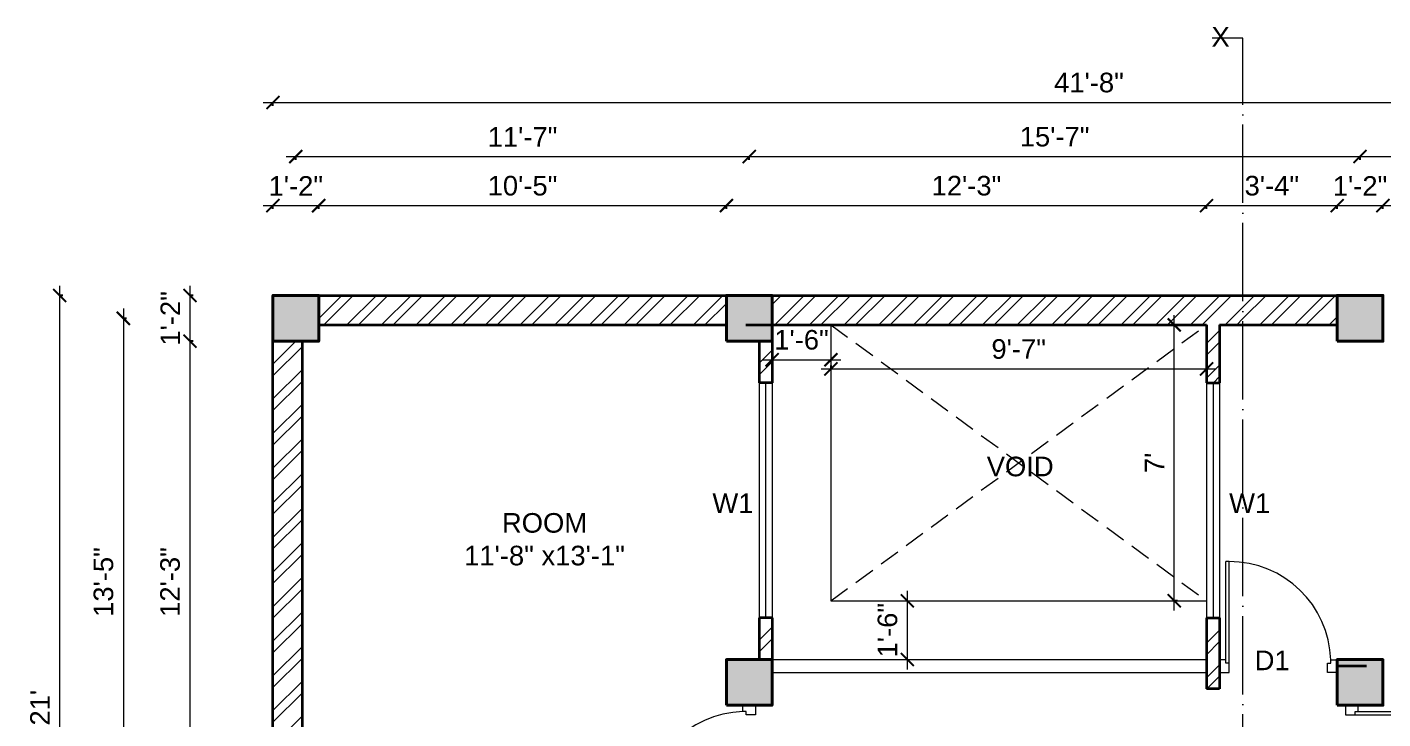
# Model space of a CAD drawing. Header units: inches. Extents: x -12071822 to 12321209, y -1222525 to 1319227.
# Drawn here: x 116361.3 to 116776.4, y 45979 to 46190.9 of the extents above; entities that cross this region are included whole.
import ezdxf

# ---------------------------------------------------------------- set-up
doc = ezdxf.new("R2010")
doc.units = ezdxf.units.IN
doc.header["$MEASUREMENT"] = 0
doc.header["$PDMODE"] = 35
doc.linetypes.add('ACAD_ISO04W100', pattern=[30, 24, -3, 0, -3])
doc.linetypes.add('DASHED', pattern=[19.05, 12.7, -6.35])
for name, color, linetype, lineweight in [('Column', 181, 'Continuous', 40), ('Dimension', 130, 'Continuous', 9), ('Hatch', 9, 'Continuous', 9), ('SECTION', 7, 'ACAD_ISO04W100', 18), ('Stairs', 61, 'Continuous', 18), ('TEXT', 255, 'Continuous', 35), ('Walls', 11, 'Continuous', 35), ('Windows', 151, 'Continuous', 15)]:
    doc.layers.add(name, color=color, linetype=linetype, lineweight=lineweight)
doc.styles.get("Standard").update_dxf_attribs({"font": 'arial.ttf'})
doc.dimstyles.get("Standard").update_dxf_attribs({"dimtxt": 6, "dimasz": 4, "dimexe": 0, "dimexo": 6, "dimgap": 3, "dimtad": 1, "dimdec": 0, "dimzin": 0, "dimdsep": 46, "dimlunit": 4, "dimtxsty": 'Standard', "dimblk": 'ARCHTICK', "dimcen": 0.09, "dimdle": 3, "dimclrd": 256, "dimadec": 0, "dimazin": 0, "dimtfac": 1, "dimtdec": 0, "dimtofl": 0, "dimtmove": 0, "dimatfit": 3, "dimfxl": 1, "dimfxlon": 1, "dimtolj": 1, "dimtzin": 0, "dimlwd": -1, "dimarcsym": 0})
pattern_1 = [(45, (-6150.843, 7302.959), (-5.30330086, 5.30330086), []), (45, (-6147.3074, 7302.959), (-5.30330086, 5.30330086), [])]
pattern_2 = [(45, (-12701.526, 8576.25), (-5.30330086, 5.30330086), []), (45, (-12697.99, 8576.25), (-5.30330086, 5.30330086), [])]

# ---------------------------------------------------------------- blocks, each defined once
blk = doc.blocks.new('colm')
at = {"layer": 'Hatch'}
h = blk.add_hatch(color=256, dxfattribs=at)
h.dxf.hatch_style = 1
h.paths.add_polyline_path([(66705.71, 8319.73), (66705.71, 8307.73), (66717.71, 8307.73), (66717.71, 8319.73)])
at = {"layer": 'Column'}
blk.add_lwpolyline([(66705.71, 8307.73), (66717.71, 8307.73), (66717.71, 8319.73), (66705.71, 8319.73)], close=True, dxfattribs=at)
blk = doc.blocks.new('GFFGS')
at = {"layer": 'Windows'}
for p, q in [((97915.22, 19628.63), (97915.22, 19658.74)), ((97916.19, 19658.74), (97915.22, 19658.74)), ((97916.19, 19627.65), (97916.19, 19658.77)), ((97915.22, 19628.63), (97913.27, 19628.63)), ((97913.27, 19628.63), (97913.27, 19624.73)), ((97915.22, 19627.65), (97915.22, 19628.63)), ((97916.19, 19627.65), (97915.22, 19627.65)), ((97916.19, 19624.73), (97916.19, 19627.65)), ((97946.35, 19624.73), (97946.35, 19627.65)), ((97946.35, 19627.65), (97947.32, 19627.65)), ((97947.32, 19627.65), (97947.32, 19628.63)), ((97947.32, 19628.63), (97949.27, 19628.63)), ((97949.27, 19628.63), (97949.27, 19624.73)), ((97913.27, 19624.73), (97916.19, 19624.73)), ((97949.27, 19624.73), (97946.35, 19624.73))]:
    blk.add_line(p, q, dxfattribs=at)
blk.add_arc((97916.25, 19627.66), 31.08, 1.7801, 90.1235, dxfattribs=at)
blk = doc.blocks.new('_ArchTick')
at = {"color": 0, "linetype": 'ByBlock', "const_width": 0.15}
blk.add_lwpolyline([(-0.5, -0.5), (0.5, 0.5)], dxfattribs=at)
blk = doc.blocks.new('*D1952')
at = {"layer": 'Defpoints', "color": 0, "transparency": 16777216}
for p in [(116450.56, 46136.19), (116436.56, 46108.66), (116450.56, 46108.66)]:
    blk.add_point(p, dxfattribs=at)
at = {"layer": 'Dimension', "transparency": 16777216}
blk.add_line((116433.56, 46136.19), (116453.56, 46136.19), dxfattribs=at)
at = {"layer": 'Dimension', "color": 0, "lineweight": -2, "transparency": 16777216}
for p, q in [((116436.56, 46135.19), (116436.56, 46136.19)), ((116450.56, 46135.19), (116450.56, 46136.19))]:
    blk.add_line(p, q, dxfattribs=at)
at = {"layer": 'Dimension', "transparency": 16777216, "xscale": 4, "yscale": 4, "zscale": 4, "rotation": 180}
blk.add_blockref('_ArchTick', (116436.56, 46136.19), dxfattribs=at)
at = {"layer": 'Dimension', "transparency": 16777216, "xscale": 4, "yscale": 4, "zscale": 4}
blk.add_blockref('_ArchTick', (116450.56, 46136.19), dxfattribs=at)
at = {"layer": 'Dimension', "color": 0, "lineweight": -2, "transparency": 16777216, "insert": (116443.56, 46142.21), "char_height": 6, "attachment_point": 5}
blk.add_mtext('\\A1;1\'-2"', dxfattribs=at)
blk = doc.blocks.new('*D1953')
at = {"layer": 'Defpoints', "color": 0, "transparency": 16777216}
for p in [(116575.38, 46136.19), (116450.56, 46108.66), (116575.38, 46108.66)]:
    blk.add_point(p, dxfattribs=at)
at = {"layer": 'Dimension', "transparency": 16777216}
blk.add_line((116447.56, 46136.19), (116578.38, 46136.19), dxfattribs=at)
at = {"layer": 'Dimension', "color": 0, "lineweight": -2, "transparency": 16777216}
for p, q in [((116450.56, 46135.19), (116450.56, 46136.19)), ((116575.38, 46135.19), (116575.38, 46136.19))]:
    blk.add_line(p, q, dxfattribs=at)
at = {"layer": 'Dimension', "transparency": 16777216, "xscale": 4, "yscale": 4, "zscale": 4, "rotation": 180}
blk.add_blockref('_ArchTick', (116450.56, 46136.19), dxfattribs=at)
at = {"layer": 'Dimension', "transparency": 16777216, "xscale": 4, "yscale": 4, "zscale": 4}
blk.add_blockref('_ArchTick', (116575.38, 46136.19), dxfattribs=at)
at = {"layer": 'Dimension', "color": 0, "lineweight": -2, "transparency": 16777216, "insert": (116512.97, 46142.26), "char_height": 6, "attachment_point": 5}
blk.add_mtext('\\A1;10\'-5"', dxfattribs=at)
blk = doc.blocks.new('*D1954')
at = {"layer": 'Defpoints', "color": 0, "transparency": 16777216}
for p in [(116776.38, 46136.19), (116762.38, 46108.66), (116776.38, 46108.66)]:
    blk.add_point(p, dxfattribs=at)
at = {"layer": 'Dimension', "transparency": 16777216}
blk.add_line((116759.38, 46136.19), (116779.38, 46136.19), dxfattribs=at)
at = {"layer": 'Dimension', "color": 0, "lineweight": -2, "transparency": 16777216}
for p, q in [((116762.38, 46135.19), (116762.38, 46136.19)), ((116776.38, 46135.19), (116776.38, 46136.19))]:
    blk.add_line(p, q, dxfattribs=at)
at = {"layer": 'Dimension', "transparency": 16777216, "xscale": 4, "yscale": 4, "zscale": 4, "rotation": 180}
blk.add_blockref('_ArchTick', (116762.38, 46136.19), dxfattribs=at)
at = {"layer": 'Dimension', "transparency": 16777216, "xscale": 4, "yscale": 4, "zscale": 4}
blk.add_blockref('_ArchTick', (116776.38, 46136.19), dxfattribs=at)
at = {"layer": 'Dimension', "color": 0, "lineweight": -2, "transparency": 16777216, "insert": (116769.38, 46142.21), "char_height": 6, "attachment_point": 5}
blk.add_mtext('\\A1;1\'-2"', dxfattribs=at)
blk = doc.blocks.new('*D1955')
at = {"layer": 'Defpoints', "color": 0, "transparency": 16777216}
for p in [(116922.25, 46136.19), (116776.38, 46108.66), (116922.25, 46108.66)]:
    blk.add_point(p, dxfattribs=at)
at = {"layer": 'Dimension', "transparency": 16777216}
blk.add_line((116773.38, 46136.19), (116925.25, 46136.19), dxfattribs=at)
at = {"layer": 'Dimension', "color": 0, "lineweight": -2, "transparency": 16777216}
for p, q in [((116776.38, 46135.19), (116776.38, 46136.19)), ((116922.25, 46135.19), (116922.25, 46136.19))]:
    blk.add_line(p, q, dxfattribs=at)
at = {"layer": 'Dimension', "transparency": 16777216, "xscale": 4, "yscale": 4, "zscale": 4, "rotation": 180}
blk.add_blockref('_ArchTick', (116776.38, 46136.19), dxfattribs=at)
at = {"layer": 'Dimension', "transparency": 16777216, "xscale": 4, "yscale": 4, "zscale": 4}
blk.add_blockref('_ArchTick', (116922.25, 46136.19), dxfattribs=at)
at = {"layer": 'Dimension', "color": 0, "lineweight": -2, "transparency": 16777216, "insert": (116849.31, 46142.21), "char_height": 6, "attachment_point": 5}
blk.add_mtext('\\A1;12\'-2"', dxfattribs=at)
blk = doc.blocks.new('*D1956')
at = {"layer": 'Defpoints', "color": 0, "transparency": 16777216}
for p in [(116582.38, 46151.21), (116443.56, 46108.66), (116582.38, 46108.66)]:
    blk.add_point(p, dxfattribs=at)
at = {"layer": 'Dimension', "transparency": 16777216}
blk.add_line((116440.56, 46151.21), (116585.38, 46151.21), dxfattribs=at)
at = {"layer": 'Dimension', "color": 0, "lineweight": -2, "transparency": 16777216}
for p, q in [((116443.56, 46150.21), (116443.56, 46151.21)), ((116582.38, 46150.21), (116582.38, 46151.21))]:
    blk.add_line(p, q, dxfattribs=at)
at = {"layer": 'Dimension', "transparency": 16777216, "xscale": 4, "yscale": 4, "zscale": 4, "rotation": 180}
blk.add_blockref('_ArchTick', (116443.56, 46151.21), dxfattribs=at)
at = {"layer": 'Dimension', "transparency": 16777216, "xscale": 4, "yscale": 4, "zscale": 4}
blk.add_blockref('_ArchTick', (116582.38, 46151.21), dxfattribs=at)
at = {"layer": 'Dimension', "color": 0, "lineweight": -2, "transparency": 16777216, "insert": (116512.97, 46157.22), "char_height": 6, "attachment_point": 5}
blk.add_mtext('\\A1;11\'-7"', dxfattribs=at)
blk = doc.blocks.new('*D1957')
at = {"layer": 'Defpoints', "color": 0, "transparency": 16777216}
for p in [(116769.38, 46151.21), (116582.38, 46108.66), (116769.38, 46108.66)]:
    blk.add_point(p, dxfattribs=at)
at = {"layer": 'Dimension', "transparency": 16777216}
blk.add_line((116579.38, 46151.21), (116772.38, 46151.21), dxfattribs=at)
at = {"layer": 'Dimension', "color": 0, "lineweight": -2, "transparency": 16777216}
for p, q in [((116582.38, 46150.21), (116582.38, 46151.21)), ((116769.38, 46150.21), (116769.38, 46151.21))]:
    blk.add_line(p, q, dxfattribs=at)
at = {"layer": 'Dimension', "transparency": 16777216, "xscale": 4, "yscale": 4, "zscale": 4, "rotation": 180}
blk.add_blockref('_ArchTick', (116582.38, 46151.21), dxfattribs=at)
at = {"layer": 'Dimension', "transparency": 16777216, "xscale": 4, "yscale": 4, "zscale": 4}
blk.add_blockref('_ArchTick', (116769.38, 46151.21), dxfattribs=at)
at = {"layer": 'Dimension', "color": 0, "lineweight": -2, "transparency": 16777216, "insert": (116675.88, 46157.27), "char_height": 6, "attachment_point": 5}
blk.add_mtext('\\A1;15\'-7"', dxfattribs=at)
blk = doc.blocks.new('*D1958')
at = {"layer": 'Defpoints', "color": 0, "transparency": 16777216}
for p in [(116929.25, 46151.21), (116769.38, 46108.66), (116929.25, 46108.66)]:
    blk.add_point(p, dxfattribs=at)
at = {"layer": 'Dimension', "transparency": 16777216}
blk.add_line((116766.38, 46151.21), (116932.25, 46151.21), dxfattribs=at)
at = {"layer": 'Dimension', "color": 0, "lineweight": -2, "transparency": 16777216}
for p, q in [((116769.38, 46150.21), (116769.38, 46151.21)), ((116929.25, 46150.21), (116929.25, 46151.21))]:
    blk.add_line(p, q, dxfattribs=at)
at = {"layer": 'Dimension', "transparency": 16777216, "xscale": 4, "yscale": 4, "zscale": 4, "rotation": 180}
blk.add_blockref('_ArchTick', (116769.38, 46151.21), dxfattribs=at)
at = {"layer": 'Dimension', "transparency": 16777216, "xscale": 4, "yscale": 4, "zscale": 4}
blk.add_blockref('_ArchTick', (116929.25, 46151.21), dxfattribs=at)
at = {"layer": 'Dimension', "color": 0, "lineweight": -2, "transparency": 16777216, "insert": (116849.31, 46157.28), "char_height": 6, "attachment_point": 5}
blk.add_mtext('\\A1;13\'-4"', dxfattribs=at)
blk = doc.blocks.new('*D1847')
at = {"layer": 'Defpoints', "color": 0, "transparency": 16777216}
for p in [(116936.25, 46167.78), (116436.56, 46108.66), (116936.25, 46108.66)]:
    blk.add_point(p, dxfattribs=at)
at = {"layer": 'Dimension', "transparency": 16777216}
blk.add_line((116433.56, 46167.78), (116939.25, 46167.78), dxfattribs=at)
at = {"layer": 'Dimension', "color": 0, "lineweight": -2, "transparency": 16777216}
for p, q in [((116436.56, 46166.78), (116436.56, 46167.78)), ((116936.25, 46166.78), (116936.25, 46167.78))]:
    blk.add_line(p, q, dxfattribs=at)
at = {"layer": 'Dimension', "transparency": 16777216, "xscale": 4, "yscale": 4, "zscale": 4, "rotation": 180}
blk.add_blockref('_ArchTick', (116436.56, 46167.78), dxfattribs=at)
at = {"layer": 'Dimension', "transparency": 16777216, "xscale": 4, "yscale": 4, "zscale": 4}
blk.add_blockref('_ArchTick', (116936.25, 46167.78), dxfattribs=at)
at = {"layer": 'Dimension', "color": 0, "lineweight": -2, "transparency": 16777216, "insert": (116686.4, 46173.85), "char_height": 6, "attachment_point": 5}
blk.add_mtext('\\A1;41\'-8"', dxfattribs=at)
blk = doc.blocks.new('*D1959')
at = {"layer": 'Defpoints', "color": 0, "transparency": 16777216}
for p in [(116436.56, 46108.66), (116411.16, 46094.66), (116436.56, 46094.66)]:
    blk.add_point(p, dxfattribs=at)
at = {"layer": 'Dimension', "transparency": 16777216}
blk.add_line((116411.16, 46111.66), (116411.16, 46091.66), dxfattribs=at)
at = {"layer": 'Dimension', "color": 0, "lineweight": -2, "transparency": 16777216}
for p, q in [((116412.16, 46108.66), (116411.16, 46108.66)), ((116412.16, 46094.66), (116411.16, 46094.66))]:
    blk.add_line(p, q, dxfattribs=at)
at = {"layer": 'Dimension', "transparency": 16777216, "xscale": 4, "yscale": 4, "zscale": 4}
for p, rotation in [((116411.16, 46108.66), 90), ((116411.16, 46094.66), 270)]:
    blk.add_blockref('_ArchTick', p, dxfattribs=dict(at, rotation=rotation))
at = {"layer": 'Dimension', "color": 0, "lineweight": -2, "transparency": 16777216, "insert": (116405.15, 46101.66), "char_height": 6, "attachment_point": 5, "rotation": 90}
blk.add_mtext('\\A1;1\'-2"', dxfattribs=at)
blk = doc.blocks.new('*D1960')
at = {"layer": 'Defpoints', "color": 0, "transparency": 16777216}
for p in [(116436.56, 46094.66), (116411.16, 45947.16), (116436.56, 45947.16)]:
    blk.add_point(p, dxfattribs=at)
at = {"layer": 'Dimension', "transparency": 16777216}
blk.add_line((116411.16, 46097.66), (116411.16, 45944.16), dxfattribs=at)
at = {"layer": 'Dimension', "color": 0, "lineweight": -2, "transparency": 16777216}
for p, q in [((116412.16, 46094.66), (116411.16, 46094.66)), ((116412.16, 45947.16), (116411.16, 45947.16))]:
    blk.add_line(p, q, dxfattribs=at)
at = {"layer": 'Dimension', "transparency": 16777216, "xscale": 4, "yscale": 4, "zscale": 4}
for p, rotation in [((116411.16, 46094.66), 90), ((116411.16, 45947.16), 270)]:
    blk.add_blockref('_ArchTick', p, dxfattribs=dict(at, rotation=rotation))
at = {"layer": 'Dimension', "color": 0, "lineweight": -2, "transparency": 16777216, "insert": (116405.09, 46020.91), "char_height": 6, "attachment_point": 5, "rotation": 90}
blk.add_mtext('\\A1;12\'-3"', dxfattribs=at)
blk = doc.blocks.new('*D1965')
at = {"layer": 'Defpoints', "color": 0, "transparency": 16777216}
for p in [(116436.56, 46101.66), (116390.76, 45940.16), (116436.56, 45940.16)]:
    blk.add_point(p, dxfattribs=at)
at = {"layer": 'Dimension', "transparency": 16777216}
blk.add_line((116390.76, 46104.66), (116390.76, 45937.16), dxfattribs=at)
at = {"layer": 'Dimension', "color": 0, "lineweight": -2, "transparency": 16777216}
for p, q in [((116391.76, 46101.66), (116390.76, 46101.66)), ((116391.76, 45940.16), (116390.76, 45940.16))]:
    blk.add_line(p, q, dxfattribs=at)
at = {"layer": 'Dimension', "transparency": 16777216, "xscale": 4, "yscale": 4, "zscale": 4}
for p, rotation in [((116390.76, 46101.66), 90), ((116390.76, 45940.16), 270)]:
    blk.add_blockref('_ArchTick', p, dxfattribs=dict(at, rotation=rotation))
at = {"layer": 'Dimension', "color": 0, "lineweight": -2, "transparency": 16777216, "insert": (116384.69, 46020.91), "char_height": 6, "attachment_point": 5, "rotation": 90}
blk.add_mtext('\\A1;13\'-5"', dxfattribs=at)
blk = doc.blocks.new('*D1848')
at = {"layer": 'Defpoints', "color": 0, "transparency": 16777216}
for p in [(116436.56, 46108.66), (116371.25, 45856.16), (116561.38, 45856.16)]:
    blk.add_point(p, dxfattribs=at)
at = {"layer": 'Dimension', "transparency": 16777216}
blk.add_line((116371.25, 46111.66), (116371.25, 45853.16), dxfattribs=at)
at = {"layer": 'Dimension', "color": 0, "lineweight": -2, "transparency": 16777216}
for p, q in [((116372.25, 46108.66), (116371.25, 46108.66)), ((116372.25, 45856.16), (116371.25, 45856.16))]:
    blk.add_line(p, q, dxfattribs=at)
at = {"layer": 'Dimension', "transparency": 16777216, "xscale": 4, "yscale": 4, "zscale": 4}
for p, rotation in [((116371.25, 46108.66), 90), ((116371.25, 45856.16), 270)]:
    blk.add_blockref('_ArchTick', p, dxfattribs=dict(at, rotation=rotation))
at = {"layer": 'Dimension', "color": 0, "lineweight": -2, "transparency": 16777216, "insert": (116365.24, 45982.41), "char_height": 6, "attachment_point": 5, "rotation": 90}
blk.add_mtext("\\A1;21'", dxfattribs=at)
blk = doc.blocks.new('*D1854')
at = {"layer": 'Defpoints', "color": 0, "transparency": 16777216}
for p in [(116762.38, 46136.19), (116762.38, 46108.66), (116722.38, 46099.66)]:
    blk.add_point(p, dxfattribs=at)
at = {"layer": 'Dimension', "transparency": 16777216}
blk.add_line((116719.38, 46136.19), (116765.38, 46136.19), dxfattribs=at)
at = {"layer": 'Dimension', "color": 0, "lineweight": -2, "transparency": 16777216}
for p, q in [((116722.38, 46135.19), (116722.38, 46136.19)), ((116762.38, 46135.19), (116762.38, 46136.19))]:
    blk.add_line(p, q, dxfattribs=at)
at = {"layer": 'Dimension', "transparency": 16777216, "xscale": 4, "yscale": 4, "zscale": 4, "rotation": 180}
blk.add_blockref('_ArchTick', (116722.38, 46136.19), dxfattribs=at)
at = {"layer": 'Dimension', "transparency": 16777216, "xscale": 4, "yscale": 4, "zscale": 4}
blk.add_blockref('_ArchTick', (116762.38, 46136.19), dxfattribs=at)
at = {"layer": 'Dimension', "color": 0, "transparency": 16777216, "insert": (116742.38, 46142.26), "char_height": 6, "attachment_point": 5}
blk.add_mtext('\\A1;3\'-4"', dxfattribs=at)
blk = doc.blocks.new('*D1977')
at = {"layer": 'Defpoints', "color": 0, "transparency": 16777216}
for p in [(116722.38, 46136.19), (116575.38, 46108.66), (116722.38, 46099.66)]:
    blk.add_point(p, dxfattribs=at)
at = {"layer": 'Dimension', "transparency": 16777216}
blk.add_line((116572.38, 46136.19), (116725.38, 46136.19), dxfattribs=at)
at = {"layer": 'Dimension', "color": 0, "lineweight": -2, "transparency": 16777216}
for p, q in [((116575.38, 46135.19), (116575.38, 46136.19)), ((116722.38, 46135.19), (116722.38, 46136.19))]:
    blk.add_line(p, q, dxfattribs=at)
at = {"layer": 'Dimension', "transparency": 16777216, "xscale": 4, "yscale": 4, "zscale": 4, "rotation": 180}
blk.add_blockref('_ArchTick', (116575.38, 46136.19), dxfattribs=at)
at = {"layer": 'Dimension', "transparency": 16777216, "xscale": 4, "yscale": 4, "zscale": 4}
blk.add_blockref('_ArchTick', (116722.38, 46136.19), dxfattribs=at)
at = {"layer": 'Dimension', "color": 0, "transparency": 16777216, "insert": (116648.88, 46142.26), "char_height": 6, "attachment_point": 5}
blk.add_mtext('\\A1;12\'-3"', dxfattribs=at)
blk = doc.blocks.new('*D1876')
at = {"layer": 'Defpoints', "color": 0, "transparency": 16777216}
for p in [(116589.38, 46094.66), (116607.38, 46094.66), (116607.38, 46088.99)]:
    blk.add_point(p, dxfattribs=at)
at = {"layer": 'Dimension', "transparency": 16777216}
blk.add_line((116586.38, 46088.99), (116610.38, 46088.99), dxfattribs=at)
at = {"layer": 'Dimension', "transparency": 16777216, "xscale": 4, "yscale": 4, "zscale": 4, "rotation": 180}
blk.add_blockref('_ArchTick', (116589.38, 46088.99), dxfattribs=at)
at = {"layer": 'Dimension', "transparency": 16777216, "xscale": 4, "yscale": 4, "zscale": 4}
blk.add_blockref('_ArchTick', (116607.38, 46088.99), dxfattribs=at)
at = {"layer": 'Dimension', "color": 0, "transparency": 16777216, "insert": (116598.38, 46095.06), "char_height": 6, "attachment_point": 5}
blk.add_mtext('\\A1;1\'-6"', dxfattribs=at)
blk = doc.blocks.new('*D1877')
at = {"layer": 'Defpoints', "color": 0, "transparency": 16777216}
for p in [(116630.58, 46015.16), (116630.79, 46015.16), (116630.58, 45997.16)]:
    blk.add_point(p, dxfattribs=at)
at = {"layer": 'Dimension', "transparency": 16777216}
blk.add_line((116630.79, 45994.16), (116630.79, 46018.16), dxfattribs=at)
at = {"layer": 'Dimension', "transparency": 16777216, "xscale": 4, "yscale": 4, "zscale": 4}
for p, rotation in [((116630.79, 46015.16), 90), ((116630.79, 45997.16), 270)]:
    blk.add_blockref('_ArchTick', p, dxfattribs=dict(at, rotation=rotation))
at = {"layer": 'Dimension', "color": 0, "transparency": 16777216, "insert": (116624.73, 46006.16), "char_height": 6, "attachment_point": 5, "rotation": 90}
blk.add_mtext('\\A1;1\'-6"', dxfattribs=at)
blk = doc.blocks.new('*D2069')
at = {"layer": 'Defpoints', "color": 0, "transparency": 16777216}
for p in [(116712.49, 46099.66), (116722.38, 46099.66), (116722.38, 46015.16)]:
    blk.add_point(p, dxfattribs=at)
at = {"layer": 'Windows', "transparency": 16777216}
blk.add_line((116712.49, 46012.16), (116712.49, 46102.66), dxfattribs=at)
at = {"layer": 'Windows', "color": 0, "lineweight": -2, "transparency": 16777216}
for p, q in [((116713.49, 46099.66), (116712.49, 46099.66)), ((116713.49, 46015.16), (116712.49, 46015.16))]:
    blk.add_line(p, q, dxfattribs=at)
at = {"layer": 'Windows', "transparency": 16777216, "xscale": 4, "yscale": 4, "zscale": 4}
for p, rotation in [((116712.49, 46099.66), 90), ((116712.49, 46015.16), 270)]:
    blk.add_blockref('_ArchTick', p, dxfattribs=dict(at, rotation=rotation))
at = {"layer": 'Windows', "color": 0, "transparency": 16777216, "insert": (116706.49, 46057.41), "char_height": 6, "attachment_point": 5, "rotation": 90}
blk.add_mtext("\\A1;7'", dxfattribs=at)
blk = doc.blocks.new('*D2070')
at = {"layer": 'Defpoints', "color": 0, "transparency": 16777216}
for p in [(116607.38, 46099.66), (116722.38, 46099.66), (116722.38, 46086.18)]:
    blk.add_point(p, dxfattribs=at)
at = {"layer": 'Windows', "transparency": 16777216}
blk.add_line((116604.38, 46086.18), (116725.38, 46086.18), dxfattribs=at)
at = {"layer": 'Windows', "color": 0, "lineweight": -2, "transparency": 16777216}
for p, q in [((116607.38, 46087.18), (116607.38, 46086.18)), ((116722.38, 46087.18), (116722.38, 46086.18))]:
    blk.add_line(p, q, dxfattribs=at)
at = {"layer": 'Windows', "transparency": 16777216, "xscale": 4, "yscale": 4, "zscale": 4, "rotation": 180}
blk.add_blockref('_ArchTick', (116607.38, 46086.18), dxfattribs=at)
at = {"layer": 'Windows', "transparency": 16777216, "xscale": 4, "yscale": 4, "zscale": 4}
blk.add_blockref('_ArchTick', (116722.38, 46086.18), dxfattribs=at)
at = {"layer": 'Windows', "color": 0, "transparency": 16777216, "insert": (116664.88, 46092.24), "char_height": 6, "attachment_point": 5}
blk.add_mtext('\\A1;9\'-7"', dxfattribs=at)

msp = doc.modelspace()

# ---------------------------------------------------------------- hatches: boundary and pattern name
at = {"layer": 'Hatch'}
h = msp.add_hatch(dxfattribs=at)
h.set_pattern_fill('ANSI32', color=256, scale=20)
h.set_pattern_definition(pattern_1)
h.paths.add_polyline_path([(116450.56, 46108.66), (116450.56, 46099.66), (116575.38, 46099.66), (116575.38, 46108.66)])
h = msp.add_hatch(dxfattribs=at)
h.set_pattern_fill('ANSI32', color=256, scale=20)
h.set_pattern_definition(pattern_2)
h.paths.add_polyline_path([(116733.54, 46108.66), (116589.38, 46108.66), (116589.38, 46099.66), (116722.38, 46099.66), (116722.38, 46081.91), (116726.38, 46081.91), (116726.38, 46099.66), (116733.54, 46099.66)])
h = msp.add_hatch(dxfattribs=at)
h.set_pattern_fill('ANSI32', color=256, scale=20)
h.set_pattern_definition(pattern_2)
h.paths.add_polyline_path([(116762.38, 46108.66), (116733.54, 46108.66), (116733.54, 46099.66), (116762.38, 46099.66)])
h = msp.add_hatch(dxfattribs=at)
h.set_pattern_fill('ANSI32', color=256, scale=20)
h.set_pattern_definition(pattern_1)
h.paths.add_polyline_path([(116445.56, 46094.66), (116436.56, 46094.66), (116436.56, 45947.16), (116445.56, 45947.16)])
h = msp.add_hatch(dxfattribs=at)
h.set_pattern_fill('ANSI32', color=256, scale=20)
h.set_pattern_definition(pattern_1)
h.paths.add_polyline_path([(116585.38, 46081.91), (116589.38, 46081.91), (116589.38, 46094.66), (116585.38, 46094.66)])
h.paths.add_polyline_path([(116589.38, 46009.91), (116585.38, 46009.91), (116585.38, 45997.16), (116589.38, 45997.16)])
h = msp.add_hatch(dxfattribs=at)
h.set_pattern_fill('ANSI32', color=256, scale=20)
h.set_pattern_definition(pattern_1)
h.paths.add_polyline_path([(116726.38, 46009.91), (116722.38, 46009.91), (116722.38, 45988.16), (116726.38, 45988.16)])

# ---------------------------------------------------------------- linework, layer by layer
at = {"layer": 'SECTION'}
for p, q in [((116733.54, 46187.47), (116724.11, 46187.47)), ((116733.54, 45775.8), (116733.54, 46187.47))]:
    msp.add_line(p, q, dxfattribs=at)
at = {"layer": 'Stairs'}
for p, q in [((116607.38, 46099.66), (116607.38, 46015.16)), ((116607.38, 46015.16), (116722.38, 46015.16)), ((116589.38, 45997.16), (116722.38, 45997.16)), ((116589.38, 45993.16), (116722.38, 45993.16))]:
    msp.add_line(p, q, dxfattribs=at)
at = {"layer": 'Stairs', "linetype": 'DASHED', "ltscale": 0.5}
for p, q in [((116607.38, 46015.16), (116722.38, 46099.66)), ((116607.38, 46099.66), (116722.38, 46015.16))]:
    msp.add_line(p, q, dxfattribs=at)
at = {"layer": 'Walls'}
for p, q in [((116450.56, 46108.66), (116575.38, 46108.66)), ((116581.38, 46108.66), (116762.38, 46108.66)), ((116450.56, 46099.66), (116575.38, 46099.66)), ((116581.38, 46099.66), (116722.38, 46099.66)), ((116722.38, 46099.66), (116722.38, 46081.91)), ((116726.38, 46099.66), (116762.38, 46099.66)), ((116726.38, 46099.66), (116726.38, 46081.91)), ((116436.56, 45947.16), (116436.56, 46094.66)), ((116445.56, 45947.16), (116445.56, 46094.66)), ((116585.38, 46094.66), (116585.38, 46081.91)), ((116589.38, 46094.66), (116589.38, 46081.91)), ((116589.38, 46081.91), (116585.38, 46081.91)), ((116722.38, 46081.91), (116726.38, 46081.91)), ((116585.38, 46009.91), (116585.38, 45997.16)), ((116589.38, 46009.91), (116585.38, 46009.91)), ((116589.38, 46009.91), (116589.38, 45997.16)), ((116722.38, 46009.91), (116722.38, 45988.16)), ((116722.38, 46009.91), (116726.38, 46009.91)), ((116726.38, 46009.91), (116726.38, 45988.16)), ((116771.38, 45995.16), (116762.38, 45995.16)), ((116726.38, 45988.16), (116722.38, 45988.16))]:
    msp.add_line(p, q, dxfattribs=at)
at = {"layer": 'Windows'}
for p, q in [((116585.38, 46081.91), (116585.38, 46009.91)), ((116587.38, 46081.91), (116587.38, 46009.91)), ((116589.38, 46081.91), (116589.38, 46009.91)), ((116722.38, 46081.91), (116722.38, 46009.91)), ((116724.38, 46081.91), (116724.38, 46009.91)), ((116726.38, 46081.91), (116726.38, 46009.91))]:
    msp.add_line(p, q, dxfattribs=at)

# ---------------------------------------------------------------- block references
at = {"layer": 'Column', "xscale": 1.166666666667879, "yscale": 1.166666666667879, "zscale": 1.166666666667879}
for p in [(38613.24, 36402.31), (38752.05, 36402.31), (38939.05, 36402.31), (38752.05, 36290.82), (38939.05, 36290.82)]:
    msp.add_blockref('colm', p, dxfattribs=at)
at = {"layer": 'Windows'}
msp.add_blockref('GFFGS', (18813.11, 26368.43), dxfattribs=at)
for p, rotation in [((136209.06, -51966.11), 90), ((97140.2, 143896.43), 270)]:
    msp.add_blockref('GFFGS', p, dxfattribs=dict(at, rotation=rotation))

# ---------------------------------------------------------------- texts
at = {"layer": 'TEXT', "char_height": 6}
for s, width, insert, attachment_point in [('X', 18.7269, (116729.49, 46190.86), 3), ('\\pi32.11468;VOID', 84.2389, (116622.98, 46053.21), 7), ('W1', 18.7269, (116571.11, 46048.04), 1), ('W1', 18.7269, (116729.31, 46048.04), 1), ('\\pi29.7286;ROOM\\P\\pi18.16039;11\'-8" x13\'-1"', 84.2389, (116476.94, 46025.93), 7), ('\\pi5.0988;D1', 18.7269, (116732.03, 45999.91), 1)]:
    msp.add_mtext_dynamic_manual_height_columns(s, width=width, gutter_width=1, heights=[0], dxfattribs=dict(at, insert=insert, attachment_point=attachment_point))

# ---------------------------------------------------------------- dimensions: what is measured, and where the dimension line sits
at = {"layer": 'Dimension', "lineweight": -2}
for base, p1, p2, picture, middle in [((116936.25, 46167.78), (116436.56, 46108.66), (116936.25, 46108.66), '*D1847', (116686.4, 46173.85)), ((116582.38, 46151.21), (116443.56, 46108.66), (116582.38, 46108.66), '*D1956', (116512.97, 46157.22)), ((116769.38, 46151.21), (116582.38, 46108.66), (116769.38, 46108.66), '*D1957', (116675.88, 46157.27)), ((116929.25, 46151.21), (116769.38, 46108.66), (116929.25, 46108.66), '*D1958', (116849.31, 46157.28)), ((116575.38, 46136.19), (116450.56, 46108.66), (116575.38, 46108.66), '*D1953', (116512.97, 46142.26)), ((116922.25, 46136.19), (116776.38, 46108.66), (116922.25, 46108.66), '*D1955', (116849.31, 46142.21))]:
    dim = msp.add_linear_dim(base=base, p1=p1, p2=p2, dimstyle='Standard', override={"dimtmove": 1}, dxfattribs=at)
    dim.commit()
    dim.dimension.update_dxf_attribs({"geometry": picture, "text_midpoint": middle})
for base, p1, p2, picture, middle in [((116450.56, 46136.19), (116436.56, 46108.66), (116450.56, 46108.66), '*D1952', (116443.56, 46136.19)), ((116776.38, 46136.19), (116762.38, 46108.66), (116776.38, 46108.66), '*D1954', (116769.38, 46136.19))]:
    dim = msp.add_linear_dim(base=base, p1=p1, p2=p2, dimstyle='Standard', override={"dimtmove": 1}, dxfattribs=at)
    dim.commit()
    dim.dimension.update_dxf_attribs({"geometry": picture, "text_midpoint": middle, "dimtype": 160})
at = {"layer": 'Dimension'}
for base, p1, p2, picture, middle in [((116722.38, 46136.19), (116575.38, 46108.66), (116722.38, 46099.66), '*D1977', (116648.88, 46142.26)), ((116762.38, 46136.19), (116722.38, 46099.66), (116762.38, 46108.66), '*D1854', (116742.38, 46142.26))]:
    dim = msp.add_linear_dim(base=base, p1=p1, p2=p2, dimstyle='Standard', override={"dimtmove": 1}, dxfattribs=at)
    dim.commit()
    dim.dimension.update_dxf_attribs({"geometry": picture, "text_midpoint": middle})
at = {"layer": 'Dimension', "lineweight": -2}
for base, p1, p2, picture, middle in [((116371.2475, 45856.1631), (116436.5587, 46108.6607), (116561.376, 45856.1631), '*D1848', (116365.2352, 45982.4119)), ((116390.7583, 45940.1631), (116436.5587, 46101.6607), (116436.5587, 45940.1631), '*D1965', (116384.6928, 46020.9119)), ((116411.1601, 45947.1631), (116436.5587, 46094.6607), (116436.5587, 45947.1631), '*D1960', (116405.0947, 46020.9119))]:
    dim = msp.add_linear_dim(base=base, p1=p1, p2=p2, angle=90, dimstyle='Standard', override={"dimtmove": 1}, dxfattribs=at)
    dim.commit()
    dim.dimension.update_dxf_attribs({"geometry": picture, "text_midpoint": middle})
dim = msp.add_linear_dim(base=(116411.16, 46094.66), p1=(116436.56, 46108.66), p2=(116436.56, 46094.66), angle=90, dimstyle='Standard', override={"dimtmove": 1}, dxfattribs=at)
dim.commit()
dim.dimension.update_dxf_attribs({"geometry": '*D1959', "text_midpoint": (116411.16, 46101.66), "dimtype": 160})
at = {"layer": 'Dimension'}
dim = msp.add_linear_dim(base=(116607.38, 46088.99), p1=(116589.38, 46094.66), p2=(116607.38, 46094.66), dimstyle='Standard', override={"dimtmove": 1}, dxfattribs=at)
dim.commit()
dim.dimension.update_dxf_attribs({"geometry": '*D1876', "text_midpoint": (116598.38, 46088.99), "dimtype": 160})
dim = msp.add_linear_dim(base=(116630.79, 46015.16), p1=(116630.58, 45997.16), p2=(116630.58, 46015.16), angle=90, dimstyle='Standard', override={"dimtmove": 1}, dxfattribs=at)
dim.commit()
dim.dimension.update_dxf_attribs({"geometry": '*D1877', "text_midpoint": (116630.79, 46006.16), "dimtype": 160})
at = {"layer": 'Windows'}
dim = msp.add_linear_dim(base=(116722.38, 46086.18), p1=(116607.38, 46099.66), p2=(116722.38, 46099.66), dimstyle='Standard', dxfattribs=at)
dim.commit()
dim.dimension.update_dxf_attribs({"geometry": '*D2070', "text_midpoint": (116664.88, 46092.24)})
dim = msp.add_linear_dim(base=(116712.4905, 46099.6607), p1=(116722.376, 46015.1631), p2=(116722.376, 46099.6607), angle=90, dimstyle='Standard', dxfattribs=at)
dim.commit()
dim.dimension.update_dxf_attribs({"geometry": '*D2069', "text_midpoint": (116706.4905, 46057.4119)})

doc.saveas('drawing.dxf')
